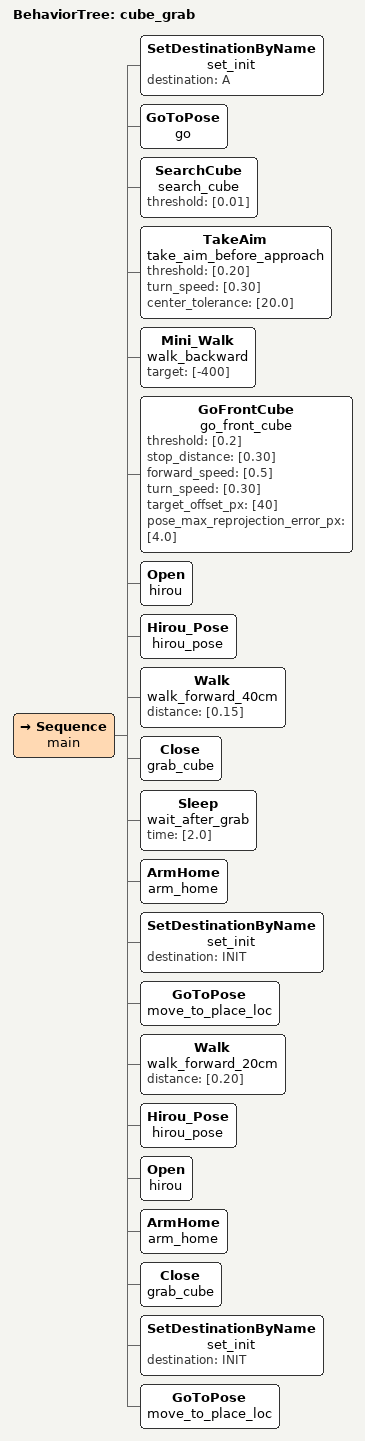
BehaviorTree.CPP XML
<root>
    <BehaviorTree ID="cube_grab">
        <Sequence name="main">

            <!-- 0. 位置指定 -->

            <SetDestinationByName name="set_init" destination="A"/>
            <GoToPose name="go" />

            <!-- 1. キューブを探す -->
            <SearchCube
                name="search_cube"
                threshold="[0.01]"/>

            <!-- 2. キューブを画像中央に合わせる -->
            <TakeAim
                name="take_aim_before_approach"
                threshold="[0.20]"
                turn_speed="[0.30]"
                center_tolerance="[20.0]"/>

            <Mini_Walk name="walk_backward"
                target="[-400]"/>

            <!-- 3. 3D Poseを優先し、使えない場合はDepthで接近する -->
            <GoFrontCube
                name="go_front_cube"
                threshold="[0.2]"
                stop_distance="[0.30]"
                forward_speed="[0.5]"
                turn_speed="[0.30]"
                target_offset_px="[40]"
                pose_max_reprojection_error_px="[4.0]"/>
            <!-- 4. 接近後、もう一度キューブを中央に合わせる -->

            <!-- 5. アームを物をつかむ姿勢にする -->
            <Open name="hirou"/>
            <Hirou_Pose name="hirou_pose"/>

            <!-- 6. その姿勢のまま40cm前進する -->
            <Walk
                name="walk_forward_40cm"
                distance="[0.15]"/>

            <!-- 7. 少しだけ左へ旋回する -->

            <!-- 8. グリッパーを閉じてキューブをつかむ -->
            <Close name="grab_cube"/>

            <!-- 9. つかみ終わるまで待つ -->
            <Sleep
                name="wait_after_grab"
                time="[2.0]"/>

            <!-- 10. アームを初期姿勢へ戻す -->
            <ArmHome name="arm_home"/>

            <!-- 11. つかんだキューブを置く場所まで移動する -->

            <SetDestinationByName name="set_init" destination="INIT"/>
            <GoToPose name="move_to_place_loc"/>
            <Walk
                name="walk_forward_20cm"
                distance="[0.20]"/>

            <!-- 12. 物を置く -->

            <Hirou_Pose name="hirou_pose"/>
            <Open name="hirou"/>

            <!-- 13. アームを初期姿勢へ戻す -->

            <ArmHome name="arm_home"/>
            <Close name="grab_cube"/>
            <SetDestinationByName name="set_init" destination="INIT"/>
            <GoToPose name="move_to_place_loc"/>

        </Sequence>
    </BehaviorTree>
</root>
